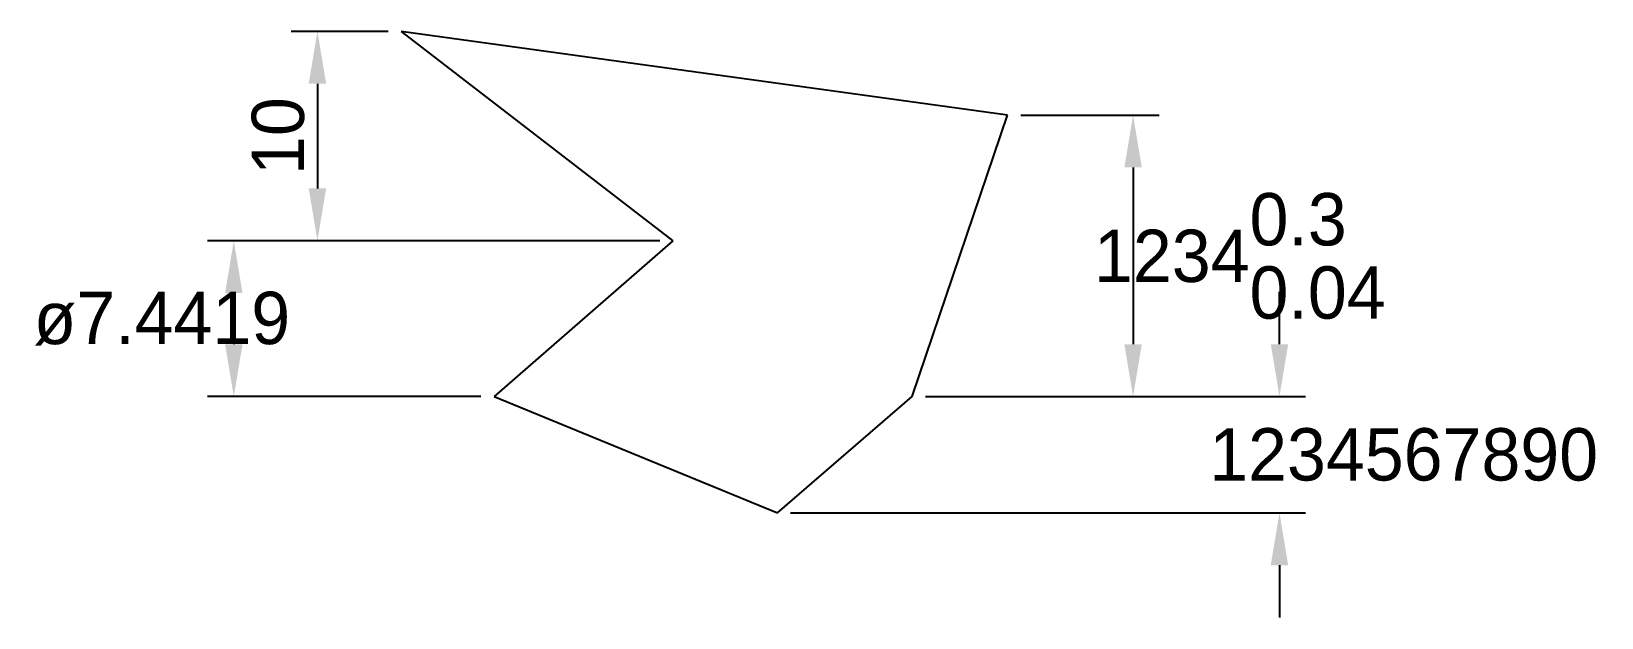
# Model space of a CAD drawing. Header units: millimetres. Extents: x -11.7 to 63.4, y 9 to 37.
import ezdxf

# ---------------------------------------------------------------- set-up
doc = ezdxf.new("R2010")
doc.units = ezdxf.units.MM
doc.header["$MEASUREMENT"] = 0
doc.layers.get('0').update_dxf_attribs({"lineweight": 25, "true_color": 0xffffff})
doc.styles.add('QCADDimTextStyle', font='txt')
doc.dimstyles.new('QCADDimStyle', dxfattribs={"dimtxt": 2.5, "dimasz": 2.5, "dimexe": 1.25, "dimexo": 0.625, "dimtad": 1, "dimtoh": 1, "dimdec": 4, "dimzin": 0, "dimdsep": 46, "dimtxsty": 'QCADDimTextStyle', "dimcen": 0.09, "dimadec": 0, "dimazin": 0, "dimtfac": 1, "dimtdec": 4, "dimtofl": 0, "dimtmove": 0, "dimatfit": 3, "dimfxl": 1, "dimtolj": 1, "dimtzin": 0, "dimarcsym": 0})

# ---------------------------------------------------------------- blocks, each defined once
blk = doc.blocks.new('*D3')
at = {"color": 0, "lineweight": -2}
for p, q in [((5.375, 37), (0.75, 37)), ((2, 34.5), (2, 29.5)), ((18.375, 27), (0.75, 27))]:
    blk.add_line(p, q, dxfattribs=at)
at = {"color": 0}
for points in [[(2.417, 34.5), (1.583, 34.5), (2, 37)], [(1.583, 29.5), (2.417, 29.5), (2, 27)]]:
    blk.add_solid(points, dxfattribs=at)
at = {"layer": 'Defpoints', "color": 0}
for p in [(6, 37), (2, 27), (19, 27)]:
    blk.add_point(p, dxfattribs=at)
at = {"color": 0, "insert": (0.125, 32), "char_height": 2.5, "attachment_point": 5, "rotation": 90, "style": 'QCADDimTextStyle'}
blk.add_mtext('\\A1;10', dxfattribs=at)
blk = doc.blocks.new('*D4')
at = {"color": 0, "lineweight": -2}
for p, q in [((18.375, 27), (-3.25, 27)), ((-2, 24.5), (-2, 22.058)), ((9.817, 19.558), (-3.25, 19.558))]:
    blk.add_line(p, q, dxfattribs=at)
at = {"color": 0}
for points in [[(-1.583, 24.5), (-2.417, 24.5), (-2, 27)], [(-2.417, 22.058), (-1.583, 22.058), (-2, 19.558)]]:
    blk.add_solid(points, dxfattribs=at)
at = {"layer": 'Defpoints', "color": 0}
for p in [(19, 27), (-2, 19.558), (10.442, 19.558)]:
    blk.add_point(p, dxfattribs=at)
at = {"color": 0, "insert": (-5.438, 23.279), "char_height": 2.5, "attachment_point": 5, "style": 'QCADDimTextStyle'}
blk.add_mtext('\\A1;ø7.4419', dxfattribs=at)
blk = doc.blocks.new('*D5')
at = {"color": 0, "lineweight": -2}
for p, q in [((35.625, 33), (42.25, 33)), ((41, 30.5), (41, 22.058)), ((31.067, 19.558), (42.25, 19.558))]:
    blk.add_line(p, q, dxfattribs=at)
at = {"color": 0}
for points in [[(41.417, 30.5), (40.583, 30.5), (41, 33)], [(40.583, 22.058), (41.417, 22.058), (41, 19.558)]]:
    blk.add_solid(points, dxfattribs=at)
at = {"layer": 'Defpoints', "color": 0}
for p in [(35, 33), (30.442, 19.558), (41, 19.558)]:
    blk.add_point(p, dxfattribs=at)
at = {"color": 0, "insert": (46.104, 26.279), "char_height": 2.5, "attachment_point": 5, "style": 'QCADDimTextStyle'}
blk.add_mtext('\\A1;\\A1;1234\\S0.3^ 0.04;', dxfattribs=at)
blk = doc.blocks.new('*D6')
at = {"color": 0, "lineweight": -2}
for p, q in [((48, 22.058), (48, 24.558)), ((31.067, 19.558), (49.25, 19.558)), ((24.625, 14), (49.25, 14)), ((48, 11.5), (48, 9))]:
    blk.add_line(p, q, dxfattribs=at)
at = {"color": 0}
for points in [[(47.583, 22.058), (48.417, 22.058), (48, 19.558)], [(48.417, 11.5), (47.583, 11.5), (48, 14)]]:
    blk.add_solid(points, dxfattribs=at)
at = {"layer": 'Defpoints', "color": 0}
for p in [(30.442, 19.558), (48, 19.558), (24, 14)]:
    blk.add_point(p, dxfattribs=at)
at = {"color": 0, "insert": (53.938, 16.779), "char_height": 2.5, "attachment_point": 5, "style": 'QCADDimTextStyle'}
blk.add_mtext('\\A1;1234567890', dxfattribs=at)

msp = doc.modelspace()

# ---------------------------------------------------------------- linework, layer by layer
for p, q in [((35, 33), (6, 37)), ((6, 37), (19, 27)), ((30.44194, 19.55806), (35, 33)), ((19, 27), (10.44194, 19.55806)), ((10.44194, 19.55806), (24, 14)), ((24, 14), (30.44194, 19.55806))]:
    msp.add_line(p, q)

# ---------------------------------------------------------------- dimensions: what is measured, and where the dimension line sits
dim = msp.add_linear_dim(base=(2, 27), p1=(6, 37), p2=(19, 27), angle=90, dimstyle='QCADDimStyle', override={"dimtxt": 2.5, "dimasz": 2.5, "dimexe": 1.25, "dimexo": 0.625, "dimgap": 0.625, "dimzin": 8, "dimclrd": 0, "dimclre": 0, "dimclrt": 0, "dimazin": 3, "dimtmove": 2})
dim.commit()
dim.dimension.update_dxf_attribs({"geometry": '*D3', "text_midpoint": (0.125, 32)})
for base, p1, p2, text, picture, middle in [((41, 19.55806), (35, 33), (30.44194, 19.55806), '\\A1;1234\\S0.3^ 0.04;', '*D5', (46.10417, 26.27903)), ((-2, 19.55806), (19, 27), (10.44194, 19.55806), 'ø<>', '*D4', (-5.4375, 23.27903)), ((48, 19.55806), (24, 14), (30.44194, 19.55806), '1234567890', '*D6', (53.9375, 16.77903))]:
    dim = msp.add_linear_dim(base=base, p1=p1, p2=p2, angle=90, text=text, dimstyle='QCADDimStyle', override={"dimtxt": 2.5, "dimasz": 2.5, "dimexe": 1.25, "dimexo": 0.625, "dimgap": 0.625, "dimzin": 8, "dimclrd": 0, "dimclre": 0, "dimclrt": 0, "dimazin": 3, "dimtmove": 2})
    dim.commit()
    dim.dimension.update_dxf_attribs({"geometry": picture, "text_midpoint": middle})

doc.saveas('drawing.dxf')
